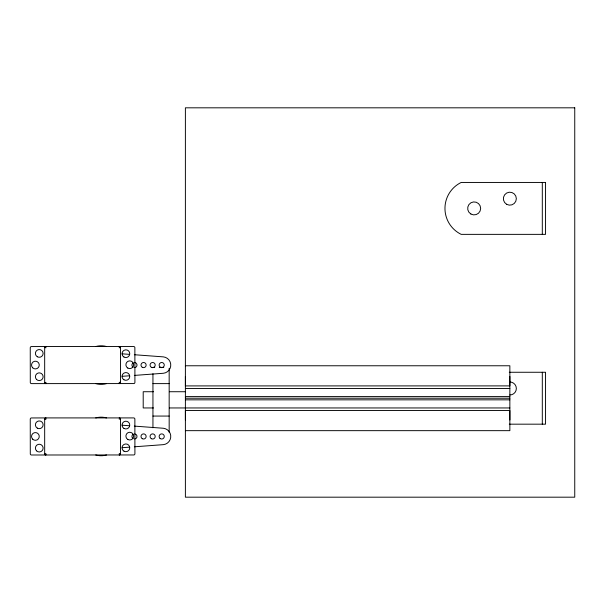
<?xml version="1.0" encoding="UTF-8"?>
<svg xmlns="http://www.w3.org/2000/svg" width="605" height="605" viewBox="0 0 605 605"><rect width="100%" height="100%" fill="white"/><g stroke="black" fill="none" stroke-linecap="round" stroke-linejoin="round"><path stroke-width="0.91" d="M185.387 419.983L185.387 410.523L509.856 410.545L509.856 419.983M185.387 376.454L185.387 385.914L509.856 385.892L509.856 376.454M45.957 346.529L31.203 346.574A1.286 1.286 0 0 0 30.25 347.815L30.295 382.662A1.286 1.286 0 0 0 31.536 383.615L133.962 383.57A1.286 1.286 0 0 0 134.915 382.33L134.87 347.482A1.286 1.286 0 0 0 133.629 346.529L45.957 346.529A1.286 1.286 0 0 0 44.672 347.815L44.672 382.33A1.286 1.286 0 0 0 45.957 383.615M45.957 417.911L31.203 417.957A1.286 1.286 0 0 0 30.25 419.205L30.295 454.045A1.286 1.286 0 0 0 31.536 454.998L133.962 454.96A1.286 1.286 0 0 0 134.915 453.712L134.87 418.864A1.286 1.286 0 0 0 133.629 417.911L45.957 417.911A1.286 1.286 0 0 0 44.672 419.205L44.672 453.712A1.286 1.286 0 0 0 45.957 454.998M122.142 376.325L129.644 375.765M134.333 375.418L163.388 373.27A8.243 8.243 0 0 0 163.388 356.874L134.333 354.727M122.142 447.708L129.644 447.148M134.333 446.8L163.388 444.652A8.243 8.243 0 0 0 163.388 428.257L134.333 426.109M185.387 365.768L509.856 365.768L509.856 430.662L185.387 430.662M152.944 367.394L154.744 367.394M159.251 367.394L163.758 367.394M509.289 372.264L545.551 372.264L545.551 424.173L509.289 424.173M152.944 383.615L169.166 383.615M185.387 388.486L509.856 388.486M153.504 391.73L143.204 391.73L143.204 407.952L153.504 407.952M169.415 391.73L185.327 391.73M185.387 396.593L509.856 396.593M185.387 398.219L509.856 398.219M185.387 399.837L509.856 399.837M169.415 407.952L509.856 407.952M152.944 416.066L169.166 416.066M122.142 353.827L129.644 354.379M122.142 425.209L129.644 425.761M542.307 182.445L542.307 234.362M542.307 372.264L542.307 424.173M169.166 368.332L169.166 432.288M152.944 373.701L152.944 427.78M119.208 346.529A1.286 1.286 0 0 1 120.493 347.815L120.493 382.33A1.286 1.286 0 0 1 119.208 383.615M95.719 346.529A19.852 19.852 0 0 1 106.533 346.529M106.533 383.615A19.852 19.852 0 0 1 95.719 383.615M134.771 362.516A2.579 2.579 0 0 1 134.771 367.636M133.213 367.303A2.579 2.579 0 0 1 133.213 362.841M119.208 417.911A1.286 1.286 0 0 1 120.493 419.205L120.493 453.712A1.286 1.286 0 0 1 119.208 454.998M95.719 417.911A19.852 19.852 0 0 1 106.533 417.911M106.533 454.998A19.852 19.852 0 0 1 95.719 454.998M134.771 433.898A2.579 2.579 0 0 1 134.771 439.018M133.213 438.685A2.579 2.579 0 0 1 133.213 434.224M509.856 381.997A6.489 6.489 0 0 1 516.345 388.486A6.489 6.489 0 0 1 509.856 394.974M45.08 347.58L45.957 347.815L45.67 346.741A1.112 1.112 0 0 0 44.883 347.527L45.08 347.58M45.08 418.962L45.957 419.205L45.67 418.123A1.112 1.112 0 0 0 44.883 418.91L45.08 418.962M120.115 382.33L120.282 382.617A1.112 1.112 0 0 1 119.495 383.404L119.208 382.33L120.115 382.33M120.115 453.712L120.282 454A1.112 1.112 0 0 1 119.495 454.786L119.208 453.712L120.115 453.712M45.723 383.207L45.67 383.404A1.112 1.112 0 0 1 44.883 382.617L45.957 382.33L45.723 383.207M45.723 454.589L45.67 454.786A1.112 1.112 0 0 1 44.883 454L45.957 453.712L45.723 454.589M119.495 346.741L119.208 347.815L120.282 347.527A1.112 1.112 0 0 0 119.495 346.741M119.495 418.123L119.208 419.205L120.282 418.91A1.112 1.112 0 0 0 119.495 418.123M574.75 107.819L185.387 107.819L185.387 497.181L574.75 497.181L574.75 107.819M545.551 182.445L461.184 182.445A28.881 28.881 0 0 0 461.184 234.362L545.551 234.362L545.551 182.445M123.964 357.033A3.864 3.864 0 0 0 129.765 353.706A3.864 3.864 0 0 0 123.98 350.34A3.864 3.864 0 0 0 123.964 357.033M127.814 368.074A3.864 3.864 0 0 0 133.614 364.747A3.864 3.864 0 0 0 127.836 361.389A3.864 3.864 0 0 0 127.814 368.074M123.949 379.774A3.864 3.864 0 0 0 129.757 376.446A3.864 3.864 0 0 0 123.972 373.081A3.864 3.864 0 0 0 123.949 379.774M36.542 379.464A3.864 3.864 0 0 0 43 377.717A3.864 3.864 0 0 0 38.251 372.998A3.864 3.864 0 0 0 36.542 379.464M32.678 367.795A3.864 3.864 0 0 0 39.136 366.048A3.864 3.864 0 0 0 34.387 361.329A3.864 3.864 0 0 0 32.678 367.795M37.321 356.761A3.864 3.864 0 0 0 43.129 353.433A3.864 3.864 0 0 0 37.344 350.068A3.864 3.864 0 0 0 37.321 356.761M151.348 367.303A2.579 2.579 0 0 0 155.213 365.072A2.579 2.579 0 0 0 151.348 362.841A2.579 2.579 0 0 0 151.348 367.303M160.416 367.303A2.579 2.579 0 0 0 164.28 365.072A2.579 2.579 0 0 0 160.416 362.841A2.579 2.579 0 0 0 160.416 367.303M142.281 367.303A2.579 2.579 0 0 0 146.145 365.072A2.579 2.579 0 0 0 142.281 362.841A2.579 2.579 0 0 0 142.281 367.303M123.964 428.416A3.864 3.864 0 0 0 129.765 425.088A3.864 3.864 0 0 0 123.98 421.723A3.864 3.864 0 0 0 123.964 428.416M127.814 439.457A3.864 3.864 0 0 0 133.614 436.129A3.864 3.864 0 0 0 127.836 432.772A3.864 3.864 0 0 0 127.814 439.457M123.949 451.156A3.864 3.864 0 0 0 129.757 447.829A3.864 3.864 0 0 0 123.972 444.463A3.864 3.864 0 0 0 123.949 451.156M36.542 450.846A3.864 3.864 0 0 0 43 449.099A3.864 3.864 0 0 0 38.251 444.38A3.864 3.864 0 0 0 36.542 450.846M32.678 439.185A3.864 3.864 0 0 0 39.136 437.43A3.864 3.864 0 0 0 34.387 432.711A3.864 3.864 0 0 0 32.678 439.185M37.321 428.143A3.864 3.864 0 0 0 43.129 424.816A3.864 3.864 0 0 0 37.344 421.451A3.864 3.864 0 0 0 37.321 428.143M151.348 438.685A2.579 2.579 0 0 0 155.213 436.455A2.579 2.579 0 0 0 151.348 434.224A2.579 2.579 0 0 0 151.348 438.685M159.977 438.368A2.579 2.579 0 0 0 164.22 436.992A2.579 2.579 0 0 0 160.907 434.004A2.579 2.579 0 0 0 159.977 438.368M142.281 438.685A2.579 2.579 0 0 0 146.145 436.455A2.579 2.579 0 0 0 142.281 434.224A2.579 2.579 0 0 0 142.281 438.685M470.917 214.026A6.489 6.489 0 0 0 480.657 208.407A6.489 6.489 0 0 0 470.917 202.781A6.489 6.489 0 0 0 470.917 214.026M506.612 204.293A6.489 6.489 0 0 0 516.345 198.667A6.489 6.489 0 0 0 506.612 193.048A6.489 6.489 0 0 0 506.612 204.293"/></g></svg>
